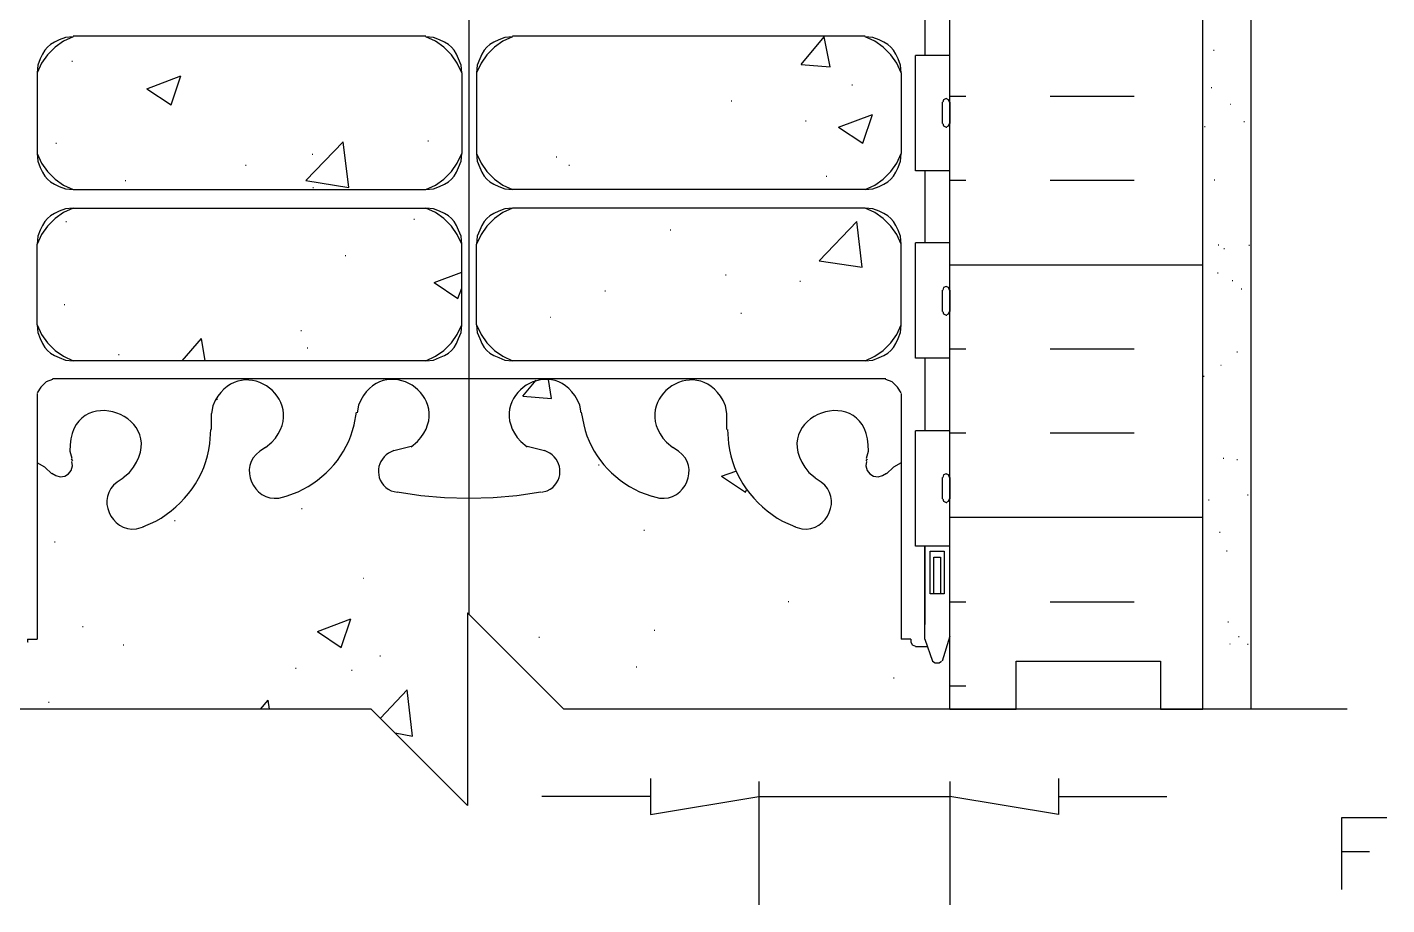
# Model space of a CAD drawing. Header units: millimetres. Extents: x 14 to 201, y 16 to 268.
# Drawn here: x 93.8 to 138.66, y 121.62 to 150.58 of the extents above; entities that cross this region are included whole.
import ezdxf

# ---------------------------------------------------------------- set-up
doc = ezdxf.new("R2010")
doc.units = ezdxf.units.MM
doc.layers.get('0').update_dxf_attribs({"linetype": 'CONTINUOUS'})

msp = doc.modelspace()

# ---------------------------------------------------------------- linework, layer by layer
at = {"color": 0}
for p, q in [((108.373, 247.1), (108.373, 131.213)), ((134.175, 187.049), (134.175, 128.079)), ((124.248, 128.079), (124.248, 185.462)), ((132.588, 128.079), (132.588, 185.229)), ((123.422, 152.04), (123.422, 149.648)), ((94.7208, 149.924), (94.4672, 149.67)), ((94.9964, 150.114), (94.7208, 149.924)), ((95.3135, 150.263), (94.9964, 150.114)), ((95.3135, 150.263), (95.0599, 150.241)), ((106.955, 150.283), (95.3135, 150.283)), ((107.272, 150.114), (106.955, 150.263)), ((107.208, 150.241), (106.955, 150.263)), ((107.547, 149.924), (107.272, 150.114)), ((107.801, 149.67), (107.547, 149.924)), ((109.221, 149.924), (108.966, 149.67)), ((109.495, 150.114), (109.221, 149.924)), ((109.813, 150.263), (109.495, 150.114)), ((109.813, 150.263), (109.558, 150.241)), ((121.455, 150.283), (109.813, 150.283)), ((121.772, 150.114), (121.455, 150.263)), ((121.708, 150.241), (121.455, 150.263)), ((122.047, 149.924), (121.772, 150.114)), ((122.301, 149.67), (122.047, 149.924)), ((94.2756, 149.394), (94.1282, 149.076)), ((94.4672, 149.67), (94.2756, 149.394)), ((107.993, 149.394), (107.801, 149.67)), ((108.14, 149.076), (107.993, 149.394)), ((108.775, 149.394), (108.628, 149.076)), ((108.966, 149.67), (108.775, 149.394)), ((122.491, 149.394), (122.301, 149.67)), ((122.64, 149.076), (122.491, 149.394)), ((124.248, 149.648), (123.106, 149.648)), ((123.106, 145.838), (123.106, 149.648)), ((94.149, 149.331), (94.1282, 149.076)), ((94.1282, 149.076), (94.1282, 146.41)), ((108.14, 149.076), (108.119, 149.331)), ((108.14, 149.076), (108.14, 146.41)), ((108.649, 149.331), (108.628, 149.076)), ((108.628, 149.076), (108.628, 146.41)), ((122.64, 149.076), (122.618, 149.331)), ((122.64, 149.076), (122.64, 146.41)), ((123.994, 148.103), (123.994, 147.405)), ((124.037, 148.187), (124.015, 148.103)), ((124.121, 148.23), (124.037, 148.187)), ((124.205, 148.187), (124.121, 148.23)), ((124.121, 148.23), (124.142, 148.23)), ((124.228, 148.103), (124.205, 148.187)), ((124.248, 148.103), (124.248, 147.405)), ((124.248, 147.913), (124.27, 147.913)), ((124.015, 147.405), (124.037, 147.321)), ((124.037, 147.321), (124.121, 147.278)), ((124.121, 147.278), (124.205, 147.321)), ((124.121, 147.278), (124.142, 147.278)), ((124.205, 147.321), (124.228, 147.405)), ((124.248, 147.574), (124.27, 147.574)), ((94.1282, 146.41), (94.2756, 146.093)), ((94.1282, 146.41), (94.149, 146.156)), ((107.993, 146.093), (108.14, 146.41)), ((108.119, 146.156), (108.14, 146.41)), ((108.628, 146.41), (108.775, 146.093)), ((108.628, 146.41), (108.649, 146.156)), ((122.491, 146.093), (122.64, 146.41)), ((122.618, 146.156), (122.64, 146.41)), ((94.2756, 146.093), (94.4672, 145.817)), ((94.4672, 145.817), (94.7208, 145.564)), ((107.547, 145.564), (107.801, 145.817)), ((107.801, 145.817), (107.993, 146.093)), ((108.775, 146.093), (108.966, 145.817)), ((108.966, 145.817), (109.221, 145.564)), ((122.047, 145.564), (122.301, 145.817)), ((122.301, 145.817), (122.491, 146.093)), ((124.248, 145.838), (123.106, 145.838)), ((123.422, 145.838), (123.422, 143.468)), ((94.7208, 145.564), (94.9964, 145.372)), ((94.9964, 145.372), (95.3135, 145.225)), ((106.955, 145.225), (107.272, 145.372)), ((107.272, 145.372), (107.547, 145.564)), ((109.221, 145.564), (109.495, 145.372)), ((109.495, 145.372), (109.813, 145.225)), ((121.455, 145.225), (121.772, 145.372)), ((121.772, 145.372), (122.047, 145.564)), ((95.0599, 145.245), (95.3135, 145.225)), ((95.3135, 145.225), (106.955, 145.225)), ((106.955, 145.225), (107.208, 145.245)), ((109.558, 145.245), (109.813, 145.225)), ((121.455, 145.225), (109.813, 145.225)), ((121.455, 145.225), (121.708, 145.245)), ((94.9964, 144.463), (94.7208, 144.272)), ((95.3135, 144.611), (94.9964, 144.463)), ((95.3135, 144.611), (95.0599, 144.589)), ((95.3135, 144.611), (106.955, 144.611)), ((107.272, 144.463), (106.955, 144.611)), ((107.208, 144.589), (106.955, 144.611)), ((107.547, 144.272), (107.272, 144.463)), ((109.495, 144.463), (109.221, 144.272)), ((109.813, 144.611), (109.495, 144.463)), ((109.813, 144.611), (109.558, 144.589)), ((121.455, 144.611), (109.813, 144.611)), ((121.772, 144.463), (121.455, 144.611)), ((121.708, 144.589), (121.455, 144.611)), ((122.047, 144.272), (121.772, 144.463)), ((94.4672, 144.017), (94.2756, 143.743)), ((94.7208, 144.272), (94.4672, 144.017)), ((107.801, 144.017), (107.547, 144.272)), ((107.993, 143.743), (107.801, 144.017)), ((108.966, 144.017), (108.775, 143.743)), ((109.221, 144.272), (108.966, 144.017)), ((122.301, 144.017), (122.047, 144.272)), ((122.491, 143.743), (122.301, 144.017)), ((94.2756, 143.743), (94.1282, 143.425)), ((94.149, 143.68), (94.1282, 143.425)), ((108.14, 143.425), (107.993, 143.743)), ((108.14, 143.425), (108.119, 143.68)), ((108.775, 143.743), (108.628, 143.425)), ((108.649, 143.68), (108.628, 143.425)), ((122.64, 143.425), (122.491, 143.743)), ((122.64, 143.425), (122.618, 143.68)), ((94.1282, 140.758), (94.1282, 143.425)), ((108.14, 140.758), (108.14, 143.425)), ((108.628, 140.758), (108.628, 143.425)), ((122.64, 140.758), (122.64, 143.425)), ((124.248, 143.468), (123.106, 143.468)), ((123.106, 139.657), (123.106, 143.468)), ((123.994, 141.901), (123.994, 141.204)), ((124.037, 141.986), (124.015, 141.901)), ((124.121, 142.029), (124.037, 141.986)), ((124.205, 141.986), (124.121, 142.029)), ((124.228, 141.901), (124.205, 141.986)), ((124.248, 141.901), (124.248, 141.204)), ((124.248, 141.733), (124.27, 141.733)), ((124.248, 141.371), (124.27, 141.371)), ((124.015, 141.204), (124.037, 141.118)), ((124.037, 141.118), (124.121, 141.075)), ((124.121, 141.075), (124.205, 141.118)), ((124.121, 141.075), (124.142, 141.075)), ((124.205, 141.118), (124.228, 141.204)), ((94.1282, 140.758), (94.2756, 140.442)), ((94.1282, 140.758), (94.149, 140.505)), ((94.2756, 140.442), (94.4672, 140.166)), ((107.801, 140.166), (107.993, 140.442)), ((107.993, 140.442), (108.14, 140.758)), ((108.119, 140.505), (108.14, 140.758)), ((108.628, 140.758), (108.775, 140.442)), ((108.628, 140.758), (108.649, 140.505)), ((108.775, 140.442), (108.966, 140.166)), ((122.301, 140.166), (122.491, 140.442)), ((122.491, 140.442), (122.64, 140.758)), ((122.618, 140.505), (122.64, 140.758)), ((94.4672, 140.166), (94.7208, 139.912)), ((107.547, 139.912), (107.801, 140.166)), ((108.966, 140.166), (109.221, 139.912)), ((122.047, 139.912), (122.301, 140.166)), ((94.7208, 139.912), (94.9964, 139.721)), ((94.9964, 139.721), (95.3135, 139.573)), ((95.0599, 139.594), (95.3135, 139.573)), ((106.955, 139.573), (95.3135, 139.573)), ((106.955, 139.573), (107.272, 139.721)), ((106.955, 139.573), (107.208, 139.594)), ((107.272, 139.721), (107.547, 139.912)), ((109.221, 139.912), (109.495, 139.721)), ((109.495, 139.721), (109.813, 139.573)), ((109.558, 139.594), (109.813, 139.573)), ((121.455, 139.573), (109.813, 139.573)), ((121.455, 139.573), (121.772, 139.721)), ((121.455, 139.573), (121.708, 139.594)), ((121.772, 139.721), (122.047, 139.912)), ((124.248, 139.657), (123.106, 139.657)), ((123.422, 139.657), (123.422, 137.267)), ((94.2552, 138.705), (94.1282, 138.515)), ((94.4245, 138.875), (94.2552, 138.705)), ((94.6369, 138.958), (94.4245, 138.875)), ((122.131, 138.981), (94.6369, 138.981)), ((122.344, 138.875), (122.131, 138.958)), ((122.513, 138.705), (122.344, 138.875)), ((122.64, 138.515), (122.513, 138.705)), ((94.1282, 138.493), (94.1282, 130.387)), ((122.64, 138.493), (122.64, 130.387)), ((99.9285, 138.092), (99.8859, 137.837)), ((99.8859, 137.308), (99.8859, 137.837)), ((104.585, 137.457), (104.669, 137.88)), ((104.732, 138.113), (104.691, 137.859)), ((112.077, 137.859), (112.034, 138.113)), ((112.077, 137.88), (112.163, 137.457)), ((116.882, 137.837), (116.84, 138.092)), ((116.882, 137.308), (116.882, 137.837)), ((99.8224, 136.842), (99.8636, 137.308)), ((116.903, 137.308), (116.946, 136.842)), ((101.663, 136.715), (101.876, 136.885)), ((106.469, 136.737), (106.679, 136.905)), ((110.087, 136.905), (110.3, 136.737)), ((114.893, 136.885), (115.105, 136.715)), ((124.248, 137.267), (123.106, 137.267)), ((123.106, 133.456), (123.106, 137.267)), ((95.2073, 136.588), (95.2708, 136.356)), ((101.663, 136.715), (101.473, 136.588)), ((105.897, 136.609), (105.727, 136.525)), ((105.897, 136.609), (106.469, 136.758)), ((110.3, 136.758), (110.871, 136.609)), ((111.041, 136.525), (110.871, 136.609)), ((115.295, 136.588), (115.105, 136.715)), ((121.496, 136.356), (121.559, 136.588)), ((94.3818, 136.059), (94.1282, 136.208)), ((94.6146, 135.847), (94.3818, 136.059)), ((95.166, 135.847), (95.25, 135.953)), ((95.25, 136.335), (95.2927, 136.271)), ((95.25, 135.953), (95.2927, 136.102)), ((95.2927, 136.102), (95.2708, 136.249)), ((121.518, 136.335), (121.475, 136.271)), ((121.496, 136.249), (121.475, 136.102)), ((121.475, 136.102), (121.518, 135.953)), ((121.518, 135.953), (121.602, 135.847)), ((122.386, 136.059), (122.154, 135.847)), ((122.64, 136.208), (122.386, 136.059)), ((94.6146, 135.869), (94.7416, 135.783)), ((94.7416, 135.783), (94.8902, 135.742)), ((94.8902, 135.742), (95.0376, 135.763)), ((95.0376, 135.763), (95.166, 135.847)), ((96.9642, 135.7), (96.774, 135.573)), ((96.9642, 135.72), (97.1765, 135.89)), ((119.592, 135.89), (119.804, 135.72)), ((119.994, 135.573), (119.804, 135.7)), ((121.602, 135.847), (121.729, 135.763)), ((121.729, 135.763), (121.878, 135.742)), ((121.878, 135.742), (122.025, 135.783)), ((122.025, 135.783), (122.154, 135.869)), ((123.994, 135.72), (123.994, 135.021)), ((124.037, 135.806), (124.015, 135.72)), ((124.121, 135.847), (124.037, 135.806)), ((124.205, 135.806), (124.121, 135.847)), ((124.121, 135.847), (124.142, 135.847)), ((124.228, 135.72), (124.205, 135.806)), ((124.248, 135.72), (124.248, 135.021)), ((124.248, 135.53), (124.27, 135.53)), ((102.108, 135.044), (102.342, 135.107)), ((102.342, 135.107), (102.742, 135.254)), ((105.813, 135.277), (106.003, 135.234)), ((106.003, 135.254), (106.785, 135.128)), ((106.785, 135.128), (107.57, 135.064)), ((107.57, 135.064), (108.373, 135.044)), ((108.373, 135.044), (109.178, 135.064)), ((109.178, 135.064), (109.96, 135.128)), ((109.96, 135.128), (110.745, 135.254)), ((110.765, 135.234), (110.956, 135.277)), ((114.004, 135.254), (114.406, 135.107)), ((114.427, 135.107), (114.66, 135.044)), ((124.248, 135.191), (124.27, 135.191)), ((124.015, 135.021), (124.037, 134.938)), ((124.037, 134.938), (124.121, 134.895)), ((124.121, 134.895), (124.205, 134.938)), ((124.121, 134.895), (124.142, 134.895)), ((124.205, 134.938), (124.228, 135.021)), ((97.6203, 134.092), (98.0447, 134.282)), ((118.723, 134.282), (119.146, 134.092)), ((97.4094, 134.028), (97.6422, 134.092)), ((119.126, 134.092), (119.359, 134.028)), ((124.248, 133.456), (123.106, 133.456)), ((123.422, 130.387), (123.422, 133.456)), ((123.422, 133.456), (123.422, 130.874)), ((123.592, 133.287), (124.058, 133.287)), ((123.592, 131.889), (123.592, 133.287)), ((124.058, 133.287), (124.058, 131.889)), ((123.719, 133.096), (123.931, 133.096)), ((123.719, 131.889), (123.719, 133.096)), ((123.931, 133.096), (123.931, 131.889)), ((124.058, 131.889), (123.592, 131.889)), ((123.931, 131.889), (123.719, 131.889)), ((111.505, 128.079), (108.33, 131.254)), ((108.33, 131.254), (108.33, 124.904)), ((93.8114, 130.387), (94.1282, 130.387)), ((93.8114, 130.387), (93.8114, 130.302)), ((93.8114, 130.302), (93.8318, 130.302)), ((122.957, 130.387), (122.64, 130.387)), ((122.957, 130.387), (122.957, 130.302)), ((122.957, 130.302), (122.979, 130.302)), ((122.957, 130.302), (123, 130.196)), ((123, 130.196), (123.106, 130.154)), ((123.508, 130.132), (123.106, 130.132)), ((123.422, 130.387), (123.676, 129.667)), ((124.248, 130.492), (123.994, 129.667)), ((123.676, 129.667), (123.762, 129.603)), ((123.888, 129.603), (123.974, 129.667)), ((126.428, 128.079), (126.428, 129.667)), ((126.428, 129.667), (131.191, 129.667)), ((131.191, 129.667), (131.191, 128.079)), ((123.762, 129.603), (123.888, 129.603)), ((105.155, 128.079), (77.3645, 128.079)), ((108.33, 124.904), (105.155, 128.079)), ((137.35, 128.079), (111.505, 128.079)), ((124.248, 128.079), (126.428, 128.079)), ((131.191, 128.079), (132.588, 128.079)), ((114.363, 125.793), (114.363, 124.608)), ((117.941, 125.688), (117.941, 121.624)), ((124.248, 125.688), (124.248, 121.624)), ((127.825, 125.793), (127.825, 124.608)), ((114.363, 125.2), (110.786, 125.2)), ((114.363, 124.608), (117.941, 125.2)), ((117.941, 125.2), (124.248, 125.2)), ((127.825, 124.608), (124.248, 125.2)), ((127.825, 125.2), (131.403, 125.2)), ((137.181, 122.131), (137.181, 124.503)), ((137.181, 124.503), (138.662, 124.503)), ((137.181, 123.38), (138.092, 123.38))]:
    msp.add_line(p, q, dxfattribs=at)
at = {"color": 252}
for p, q in [((119.338, 149.352), (120.1, 150.263)), ((120.29, 149.268), (120.1, 150.263)), ((95.2708, 149.458), (95.2927, 149.458)), ((132.947, 149.818), (132.97, 149.818)), ((97.747, 148.547), (98.8702, 148.971)), ((98.5517, 148.018), (98.8702, 148.971)), ((119.338, 149.352), (120.29, 149.268)), ((97.747, 148.547), (98.5517, 148.018)), ((121.01, 148.675), (121.032, 148.675)), ((132.864, 148.59), (132.884, 148.59)), ((117.03, 148.146), (117.052, 148.146)), ((124.777, 148.293), (124.248, 148.293)), ((130.324, 148.293), (127.55, 148.293)), ((120.566, 147.278), (121.688, 147.701)), ((121.369, 146.749), (121.688, 147.701)), ((133.499, 148.04), (133.519, 148.04)), ((119.485, 147.489), (119.508, 147.489)), ((120.566, 147.278), (121.369, 146.749)), ((132.651, 147.298), (132.672, 147.298)), ((133.943, 147.468), (133.963, 147.468)), ((94.7416, 146.749), (94.7635, 146.749)), ((102.997, 145.521), (104.225, 146.792)), ((104.415, 145.288), (104.225, 146.792)), ((107.018, 146.833), (107.041, 146.833)), ((103.208, 146.389), (103.23, 146.389)), ((111.252, 146.304), (111.274, 146.304)), ((101.007, 146.029), (101.028, 146.029)), ((111.675, 146.029), (111.697, 146.029)), ((97.0276, 145.521), (97.0499, 145.521)), ((102.997, 145.521), (104.415, 145.288)), ((120.164, 145.668), (120.184, 145.668)), ((124.777, 145.521), (124.248, 145.521)), ((130.324, 145.521), (127.55, 145.521)), ((132.97, 145.542), (132.99, 145.542)), ((103.23, 145.288), (103.251, 145.288)), ((98.086, 144.61), (98.1082, 144.61)), ((95.0807, 144.166), (95.1011, 144.166)), ((106.553, 144.25), (106.575, 144.25)), ((119.931, 142.875), (121.179, 144.166)), ((121.349, 142.663), (121.179, 144.166)), ((115.019, 143.891), (115.042, 143.891)), ((133.096, 143.404), (133.117, 143.404)), ((133.287, 143.278), (133.307, 143.278)), ((134.112, 143.383), (134.133, 143.383)), ((104.289, 143.044), (104.309, 143.044)), ((119.931, 142.875), (121.349, 142.663)), ((132.588, 142.726), (124.248, 142.726)), ((107.231, 142.156), (108.14, 142.493)), ((116.84, 142.409), (116.862, 142.409)), ((133.074, 142.472), (133.096, 142.472)), ((133.562, 142.219), (133.583, 142.219)), ((107.231, 142.156), (108.013, 141.627)), ((108.013, 141.627), (108.14, 141.964)), ((112.861, 141.88), (112.882, 141.88)), ((119.295, 142.197), (119.316, 142.197)), ((133.858, 141.943), (133.879, 141.943)), ((95.0172, 141.435), (95.0376, 141.435)), ((111.062, 141.012), (111.082, 141.012)), ((117.348, 141.139), (117.369, 141.139)), ((102.828, 140.568), (102.848, 140.568)), ((98.9115, 139.573), (99.5468, 140.313)), ((99.6735, 139.573), (99.5468, 140.313)), ((103.039, 139.996), (103.061, 139.996)), ((96.8167, 139.784), (96.8375, 139.784)), ((124.777, 139.954), (124.248, 139.954)), ((130.324, 139.954), (127.55, 139.954)), ((133.71, 139.869), (133.73, 139.869)), ((133.181, 139.424), (133.201, 139.424)), ((110.151, 138.409), (110.596, 138.938)), ((111.104, 138.325), (110.998, 138.958)), ((132.608, 139.065), (132.631, 139.065)), ((100.055, 138.303), (100.076, 138.303)), ((110.151, 138.409), (111.104, 138.325)), ((124.777, 137.181), (124.248, 137.181)), ((130.324, 137.181), (127.55, 137.181)), ((112.649, 136.143), (112.67, 136.143)), ((116.713, 135.763), (117.179, 135.932)), ((133.266, 136.356), (133.287, 136.356)), ((133.71, 136.313), (133.73, 136.313)), ((116.713, 135.763), (117.496, 135.234)), ((117.496, 135.234), (117.538, 135.318)), ((134.069, 135.15), (134.092, 135.15)), ((102.848, 134.705), (102.871, 134.705)), ((132.778, 134.98), (132.8, 134.98)), ((98.6578, 134.302), (98.6786, 134.302)), ((132.588, 134.408), (124.248, 134.408)), ((114.151, 133.985), (114.173, 133.985)), ((133.138, 133.922), (133.16, 133.922)), ((94.7, 133.604), (94.7208, 133.604)), ((133.371, 133.307), (133.393, 133.307)), ((104.881, 132.398), (104.902, 132.398)), ((118.914, 131.636), (118.936, 131.636)), ((124.777, 131.614), (124.248, 131.614)), ((130.324, 131.614), (127.55, 131.614)), ((103.378, 130.641), (104.479, 131.064)), ((104.162, 130.112), (104.479, 131.064)), ((95.6303, 130.81), (95.6525, 130.81)), ((103.378, 130.641), (104.162, 130.112)), ((114.49, 130.683), (114.512, 130.683)), ((133.413, 130.958), (133.434, 130.958)), ((96.9642, 130.196), (96.9864, 130.196)), ((110.68, 130.451), (110.702, 130.451)), ((133.477, 130.238), (133.497, 130.238)), ((133.773, 130.471), (133.795, 130.471)), ((134.069, 130.218), (134.092, 130.218)), ((105.431, 129.836), (105.453, 129.836)), ((102.658, 129.433), (102.679, 129.433)), ((104.499, 129.37), (104.521, 129.37)), ((113.897, 129.476), (113.92, 129.476)), ((122.386, 129.117), (122.407, 129.117)), ((124.777, 128.841), (124.248, 128.841)), ((94.5085, 128.312), (94.5307, 128.312)), ((101.494, 128.079), (101.749, 128.375)), ((101.79, 128.079), (101.749, 128.375)), ((105.453, 127.783), (106.342, 128.714)), ((106.51, 127.19), (106.342, 128.714)), ((105.94, 127.296), (106.51, 127.19))]:
    msp.add_line(p, q, dxfattribs=at)
at = {"color": 0}
for points in [[(95.0599, 150.241), (94.4619, 150.006), (94.3846, 149.928), (94.149, 149.331)], [(108.119, 149.331), (107.884, 149.928), (107.807, 150.006), (107.208, 150.241)], [(109.558, 150.241), (108.961, 150.006), (108.884, 149.928), (108.649, 149.331)], [(122.618, 149.331), (122.384, 149.928), (122.305, 150.006), (121.708, 150.241)], [(94.149, 146.156), (94.3846, 145.558), (94.4619, 145.481), (95.0599, 145.245)], [(107.208, 145.245), (107.807, 145.481), (107.884, 145.558), (108.119, 146.156)], [(108.649, 146.156), (108.884, 145.558), (108.961, 145.481), (109.558, 145.245)], [(121.708, 145.245), (122.305, 145.481), (122.384, 145.558), (122.618, 146.156)], [(95.0599, 144.589), (94.4619, 144.353), (94.3846, 144.277), (94.149, 143.68)], [(108.119, 143.68), (107.884, 144.277), (107.807, 144.353), (107.208, 144.589)], [(109.558, 144.589), (108.961, 144.353), (108.884, 144.277), (108.649, 143.68)], [(122.618, 143.68), (122.384, 144.277), (122.305, 144.353), (121.708, 144.589)], [(94.149, 140.505), (94.3846, 139.907), (94.4619, 139.829), (95.0599, 139.594)], [(107.208, 139.594), (107.807, 139.829), (107.884, 139.907), (108.119, 140.505)], [(108.649, 140.505), (108.884, 139.907), (108.961, 139.829), (109.558, 139.594)], [(121.708, 139.594), (122.305, 139.829), (122.384, 139.907), (122.618, 140.505)], [(106.679, 136.905), (108.026, 138.383), (105.5, 139.987), (104.732, 138.113)], [(112.034, 138.113), (111.267, 139.987), (108.742, 138.383), (110.087, 136.905)], [(101.876, 136.885), (103.221, 138.361), (100.696, 139.966), (99.9285, 138.092)], [(116.84, 138.092), (116.072, 139.966), (113.548, 138.361), (114.893, 136.885)], [(97.1765, 135.89), (98.7309, 137.757), (95.1576, 139.017), (95.2073, 136.588)], [(121.559, 136.588), (121.611, 139.017), (118.036, 137.757), (119.592, 135.89)], [(102.742, 135.254), (103.651, 135.673), (104.357, 136.474), (104.585, 137.457)], [(112.163, 137.457), (112.389, 136.474), (113.097, 135.673), (114.004, 135.254)], [(98.0447, 134.282), (98.9789, 134.804), (99.7119, 135.757), (99.8224, 136.842)], [(116.946, 136.842), (117.056, 135.757), (117.788, 134.804), (118.723, 134.282)], [(101.473, 136.588), (100.753, 136.078), (101.255, 134.93), (102.108, 135.044)], [(105.727, 136.525), (105.277, 136.253), (105.248, 135.548), (105.813, 135.277)], [(110.956, 135.277), (111.52, 135.548), (111.492, 136.253), (111.041, 136.525)], [(114.66, 135.044), (115.513, 134.93), (116.016, 136.078), (115.295, 136.588)], [(96.774, 135.573), (96.0533, 135.063), (96.5563, 133.915), (97.4094, 134.028)], [(119.359, 134.028), (120.212, 133.915), (120.715, 135.063), (119.994, 135.573)]]:
    msp.add_open_spline(points, degree=3, dxfattribs=at)

doc.saveas('drawing.dxf')
